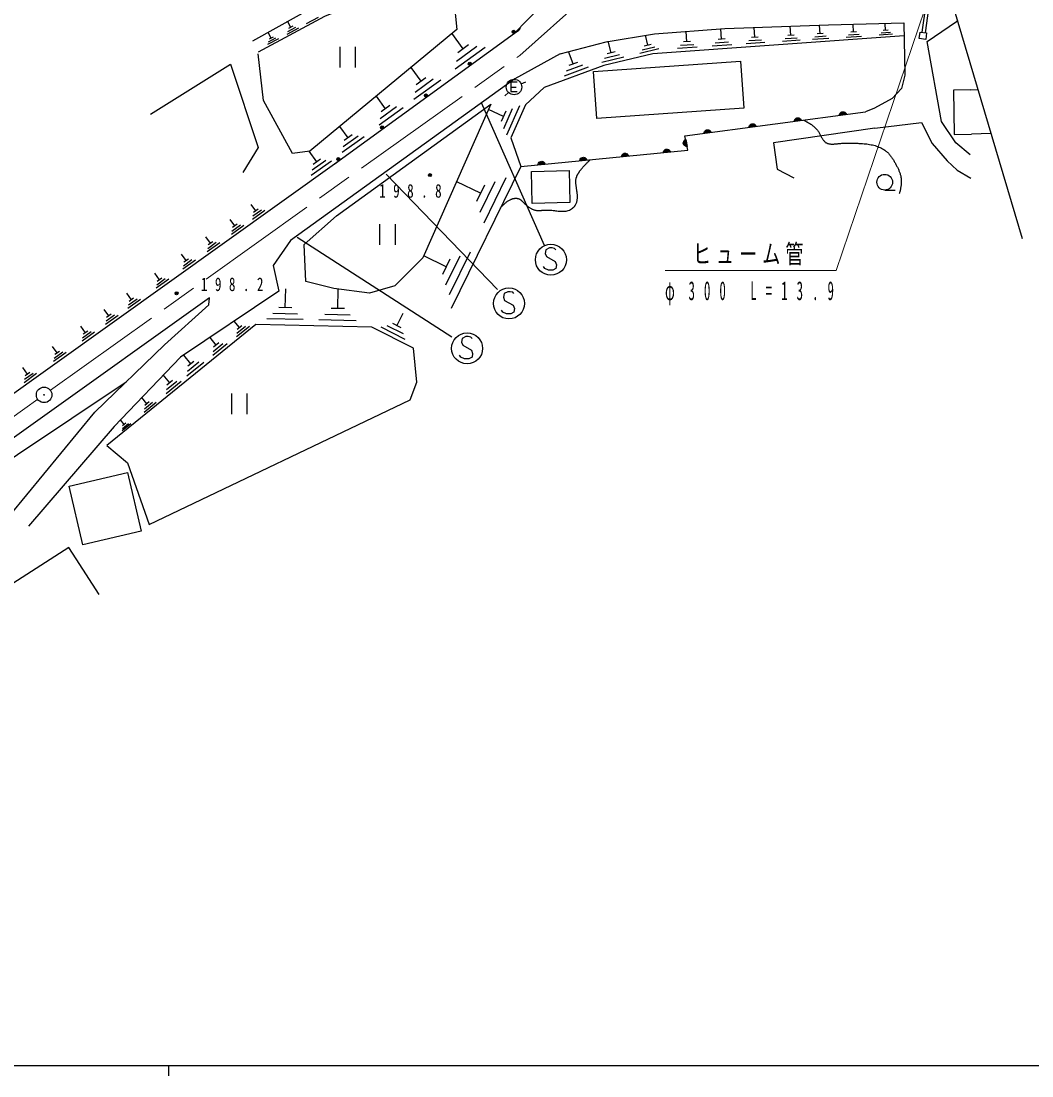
# Model space of a CAD drawing. Units: millimetres, scale not verified. Extents: x 40000 to 680000, y 20000 to 380000.
# Drawn here: x 253724 to 351651, y 204000 to 306186 of the extents above; entities that cross this region are included whole.
import ezdxf
from ezdxf.enums import TextEntityAlignment as Align

# ---------------------------------------------------------------- set-up
doc = ezdxf.new("R2010")
doc.units = ezdxf.units.MM
doc.header["$LTSCALE"] = 1000
doc.linetypes.add('CHAIN', pattern=[18.5, 12, -1.5, 3.5, -1.5])
for name, color, linetype, lineweight in [('M-BGD', 7, 'Continuous', 25), ('M-BMK', 2, 'CHAIN', 13), ('M-BMK-SRVR', 3, 'Continuous', 25), ('M-STR-HTXT', 7, 'Continuous', 13), ('M-STR-STRC', 7, 'Continuous', 25), ('M-TTL-BAND', 7, 'Continuous', 25)]:
    doc.layers.add(name, color=color, linetype=linetype, lineweight=lineweight)
doc.styles.add('ＭＳ ゴシック', font='')
doc.styles.get('ＭＳ ゴシック').set_extended_font_data('MS Gothic')

msp = doc.modelspace()

# ---------------------------------------------------------------- linework, layer by layer
at = {"layer": 'M-BGD'}
for p, q in [((304019, 307563), (301539, 305022)), ((279846, 305570), (279524, 306164)), ((279556, 305176), (280333, 305597)), ((280051, 305681), (279640, 305458)), ((282494, 306546), (281351, 305927)), ((324823, 304622), (324757, 305555)), ((328301, 304808), (328238, 305690)), ((331145, 304961), (331086, 305791)), ((334375, 305123), (334320, 305901)), ((337482, 305277), (337434, 305952)), ((344459, 306164), (344343, 306150)), ((277952, 304531), (277655, 305080)), ((277685, 304168), (278402, 304557)), ((278142, 304634), (277762, 304429)), ((280615, 305513), (279472, 304894)), ((296545, 303503), (295446, 305019)), ((314435, 303850), (314201, 304810)), ((318232, 304193), (318162, 305178)), ((321585, 304440), (321515, 305425)), ((325147, 304645), (324500, 304599)), ((327744, 304496), (328897, 304578)), ((328606, 304830), (327995, 304786)), ((330620, 304667), (331706, 304744)), ((331432, 304981), (330858, 304940)), ((335157, 304698), (333661, 304591)), ((333884, 304847), (334901, 304920)), ((334645, 305142), (334106, 305104)), ((338160, 304909), (336863, 304816)), ((337056, 305039), (337937, 305101)), ((337715, 305294), (337248, 305261)), ((278663, 304479), (277607, 303908)), ((284602, 303698), (284602, 301698)), ((284602, 303698), (284602, 301698)), ((286122, 301698), (286122, 303698)), ((286122, 301698), (286122, 303698)), ((298679, 303628), (295765, 301514)), ((295893, 302318), (297874, 303756)), ((297070, 303884), (296021, 303123)), ((310879, 303120), (310607, 304232)), ((313880, 303401), (315135, 303708)), ((314768, 303931), (314103, 303769)), ((319223, 303654), (317328, 303519)), ((317609, 303843), (318898, 303935)), ((318573, 304217), (317891, 304168)), ((322576, 303901), (320681, 303766)), ((320963, 304091), (322251, 304183)), ((321926, 304464), (321244, 304415)), ((325762, 304111), (323967, 303983)), ((324233, 304291), (325454, 304378)), ((329187, 304326), (327492, 304205)), ((331979, 304507), (330383, 304393)), ((307221, 302034), (306771, 303253)), ((312114, 302697), (309977, 302175)), ((310236, 302601), (311689, 302956)), ((311263, 303214), (310494, 303026)), ((315503, 303485), (313657, 303034)), ((292477, 300356), (291500, 301703)), ((308671, 301716), (306326, 300850)), ((306562, 301364), (308157, 301953)), ((307644, 302190), (306799, 301878)), ((294373, 300467), (291783, 298588)), ((291897, 299303), (293658, 300581)), ((292943, 300695), (292011, 300018)), ((301180, 299792), (301690, 299795)), ((302164, 300101), (302620, 300306)), ((345721, 299523), (346418, 299550)), ((289036, 297693), (288150, 298914)), ((300936, 299278), (300573, 298934)), ((290754, 297794), (288407, 296091)), ((288510, 296739), (290106, 297897)), ((289458, 298000), (288613, 297387)), ((300463, 296954), (298991, 297612)), ((300691, 297464), (300235, 296445)), ((300486, 295790), (301346, 297714)), ((302001, 297965), (300737, 295134)), ((333172, 297342), (333449, 297379)), ((329285, 296611), (328647, 296526)), ((328655, 296570), (329266, 296651)), ((329246, 296691), (328663, 296613)), ((328699, 296660), (329199, 296727)), ((329152, 296763), (328735, 296707)), ((328799, 296758), (329077, 296795)), ((333658, 297195), (333019, 297110)), ((333027, 297153), (333638, 297235)), ((333619, 297274), (333036, 297197)), ((333072, 297244), (333571, 297310)), ((333524, 297346), (333108, 297291)), ((285407, 294885), (284613, 295980)), ((320540, 295444), (319901, 295359)), ((319910, 295403), (320520, 295484)), ((320501, 295524), (319918, 295446)), ((319954, 295493), (320454, 295560)), ((320407, 295596), (319990, 295541)), ((320054, 295591), (320332, 295629)), ((324912, 296028), (324274, 295943)), ((324282, 295986), (324893, 296068)), ((324874, 296107), (324291, 296030)), ((324327, 296077), (324826, 296144)), ((324779, 296180), (324363, 296124)), ((324427, 296175), (324704, 296212)), ((286948, 294975), (284843, 293449)), ((284936, 294030), (286367, 295068)), ((285786, 295160), (285028, 294611)), ((317954, 294188), (317900, 294463)), ((317928, 294540), (318008, 294128)), ((318057, 294094), (317962, 294589)), ((317995, 294638), (318107, 294061)), ((318150, 294055), (318033, 294660)), ((318072, 294682), (318194, 294049)), ((347674, 295312), (345789, 295241)), ((282365, 292558), (281639, 293573)), ((311973, 293233), (312475, 293282)), ((312429, 293320), (312011, 293279)), ((312076, 293328), (312355, 293355)), ((316602, 293555), (315961, 293493)), ((315971, 293536), (316584, 293596)), ((316566, 293636), (315981, 293580)), ((316019, 293625), (316521, 293674)), ((316475, 293712), (316057, 293671)), ((316122, 293720), (316401, 293747)), ((236800, 258560), (284542, 292690)), ((283788, 292631), (281836, 291235)), ((281925, 291771), (283252, 292720)), ((282717, 292809), (282014, 292307)), ((304465, 292379), (303824, 292317)), ((303833, 292360), (304447, 292419)), ((304429, 292460), (303843, 292403)), ((303881, 292449), (304383, 292497)), ((304337, 292535), (303919, 292495)), ((303984, 292543), (304263, 292570)), ((308510, 292771), (307869, 292709)), ((307879, 292752), (308492, 292811)), ((308475, 292852), (307889, 292795)), ((307927, 292841), (308429, 292890)), ((308383, 292927), (307965, 292887)), ((308030, 292935), (308309, 292962)), ((312556, 293163), (311915, 293101)), ((311925, 293144), (312538, 293204)), ((312520, 293244), (311935, 293187)), ((298216, 289503), (295927, 290622)), ((298603, 290296), (297829, 288711)), ((298189, 287662), (299652, 290656)), ((300700, 291016), (298549, 286614)), ((337392, 289820), (338392, 289820)), ((276463, 287798), (276009, 288432)), ((277352, 287843), (276132, 286971)), ((276187, 287306), (277017, 287899)), ((276682, 287955), (276243, 287641)), ((274425, 286341), (273972, 286976)), ((275315, 286387), (274094, 285515)), ((274150, 285849), (274980, 286443)), ((274645, 286498), (274206, 286184)), ((288461, 286513), (288461, 284513)), ((288461, 286513), (288461, 284513)), ((289981, 284513), (289981, 286513)), ((289981, 284513), (289981, 286513)), ((272076, 284661), (271622, 285296)), ((272965, 284707), (271745, 283835)), ((271800, 284170), (272630, 284763)), ((272295, 284818), (271856, 284504)), ((269722, 282979), (269268, 283613)), ((269446, 282487), (270276, 283080)), ((269941, 283136), (269502, 282822)), ((294898, 282379), (292749, 283430)), ((295262, 283123), (294535, 281635)), ((294873, 280651), (296246, 283461)), ((297231, 283800), (295211, 279667)), ((270611, 283025), (269391, 282152)), ((267138, 281132), (266685, 281767)), ((268028, 281178), (266807, 280306)), ((266863, 280640), (267693, 281234)), ((267358, 281289), (266919, 280975)), ((279317, 278425), (279359, 280245)), ((284397, 278344), (284439, 280215)), ((264407, 279180), (263954, 279814)), ((265297, 279226), (264076, 278353)), ((264132, 278688), (264962, 279281)), ((264627, 279337), (264188, 279023)), ((262232, 277625), (261778, 278260)), ((279947, 278411), (278687, 278440)), ((285045, 278329), (283749, 278359)), ((263121, 277671), (261901, 276798)), ((261957, 277133), (262787, 277726)), ((262452, 277782), (262012, 277468)), ((274896, 276487), (274371, 277132)), ((281041, 277266), (277542, 277346)), ((278115, 277893), (280494, 277838)), ((286170, 277151), (282571, 277233)), ((283160, 277796), (285607, 277740)), ((290139, 276680), (290751, 277885)), ((259958, 275999), (259504, 276634)), ((260847, 276045), (259627, 275173)), ((259683, 275508), (260512, 276101)), ((260178, 276157), (259738, 275842)), ((275840, 276595), (274599, 275585)), ((274636, 275945), (275480, 276632)), ((275120, 276669), (274673, 276305)), ((290921, 275349), (288603, 276527)), ((289163, 276709), (290739, 275909)), ((290556, 276468), (289722, 276892)), ((272620, 274800), (272030, 275526)), ((273682, 274921), (272286, 273785)), ((272327, 274190), (273277, 274963)), ((272872, 275004), (272369, 274595)), ((257209, 274035), (256756, 274669)), ((258099, 274080), (256878, 273208)), ((256934, 273543), (257764, 274136)), ((257429, 274192), (256990, 273878)), ((270177, 272986), (269488, 273833)), ((271415, 273127), (269786, 271802)), ((269835, 272275), (270943, 273176)), ((270470, 273225), (269883, 272748)), ((254342, 271985), (253889, 272620)), ((255231, 272031), (254011, 271158)), ((254067, 271493), (254897, 272086)), ((254562, 272142), (254123, 271828)), ((268119, 271147), (267496, 271914)), ((269240, 271275), (267766, 270076)), ((267810, 270504), (268812, 271319)), ((268385, 271363), (267854, 270932)), ((274113, 270111), (274113, 268111)), ((274113, 270111), (274113, 268111)), ((275633, 268111), (275633, 270111)), ((275633, 268111), (275633, 270111)), ((265917, 269123), (265425, 269728)), ((266802, 269224), (265638, 268277)), ((265673, 268615), (266464, 269258)), ((266126, 269293), (265707, 268952)), ((263714, 267098), (263353, 267542)), ((264363, 267172), (263510, 266478)), ((263535, 266726), (264116, 267198)), ((263868, 267223), (263561, 266973)), ((261281, 250635), (259052, 254107))]:
    msp.add_line(p, q, dxfattribs=at)
for points in [[(339806, 318868), (342063, 310513), (341295, 305061)], [(339516, 318790), (341758, 310494), (340998, 305103)], [(276164, 304274), (282956, 308065), (286431, 309644), (288537, 311803), (283535, 314330)], [(289729, 311182), (287116, 308275), (283114, 306643), (276691, 303168)], [(289729, 311182), (295659, 308257), (295927, 305386), (281692, 293585), (280008, 293375), (277217, 298482), (276691, 303010)], [(302002, 305542), (302016, 305523), (302027, 305487), (302030, 305452), (302024, 305410), (302010, 305378), (301983, 305343), (301944, 305315)], [(305957, 303019), (310393, 304191), (315091, 304959), (321913, 305478), (331935, 305826), (339252, 306012)], [(339252, 306012), (339330, 300951), (339007, 299661), (338111, 298693), (336390, 297761), (335530, 297402)], [(345676, 293242), (344272, 294385), (342905, 296475), (341511, 304217), (344343, 306150)], [(284137, 292396), (284542, 292690), (301539, 305022), (301944, 305315)], [(339272, 304765), (314930, 303028), (310194, 301872), (304414, 299738), (302590, 298072), (301166, 294885), (302125, 292110), (295400, 278349)], [(305957, 303019), (301547, 300602), (279836, 284946), (278141, 282503), (278689, 280009), (269163, 273625), (262754, 266909), (254451, 257267)], [(266265, 297166), (274005, 302010), (276691, 293954), (275216, 291532)], [(301778, 300275), (301178, 300272), (301182, 299372), (301782, 299375)], [(345721, 299523), (344062, 299497), (344130, 295215), (345789, 295241)], [(302125, 292110), (318309, 293679), (318040, 295068), (335530, 297402)], [(329522, 296601), (329602, 296559), (329681, 296518), (329760, 296476), (329839, 296433), (329917, 296390), (329994, 296346), (330071, 296301), (330146, 296255), (330221, 296208), (330294, 296159), (330366, 296108), (330436, 296056), (330505, 296001), (330571, 295944), (330636, 295885), (330699, 295824), (330759, 295760), (330817, 295692), (330873, 295622), (330926, 295549), (330966, 295489), (331004, 295427), (331041, 295364), (331077, 295300), (331112, 295235), (331146, 295170), (331181, 295105), (331215, 295040), (331249, 294976), (331283, 294912), (331319, 294850), (331355, 294790), (331392, 294732), (331430, 294676), (331470, 294622), (331511, 294572), (331555, 294525), (331600, 294482), (331648, 294442), (331699, 294408), (331751, 294378), (331805, 294353), (331861, 294332), (331920, 294315), (331980, 294301), (332043, 294290), (332107, 294282), (332173, 294276), (332240, 294273), (332308, 294273), (332378, 294274), (332448, 294277), (332519, 294282), (332591, 294287), (332663, 294294), (332735, 294301), (332808, 294309), (332880, 294318), (332953, 294326), (333024, 294334), (333127, 294342), (333228, 294350), (333329, 294356), (333428, 294361), (333527, 294366), (333624, 294369), (333722, 294372), (333818, 294373), (333915, 294374), (334011, 294374), (334107, 294373), (334202, 294372), (334298, 294369), (334394, 294366), (334490, 294362), (334586, 294358), (334683, 294353), (334780, 294347), (334877, 294341), (334976, 294334), (335112, 294328), (335248, 294319), (335385, 294308), (335522, 294295), (335658, 294280), (335795, 294261), (335930, 294240), (336065, 294215), (336198, 294187), (336330, 294155), (336460, 294120), (336588, 294080), (336714, 294037), (336838, 293989), (336959, 293936), (337077, 293879), (337192, 293816), (337304, 293749), (337412, 293676), (337516, 293598), (337576, 293547), (337634, 293495), (337690, 293441), (337745, 293384), (337799, 293326), (337851, 293267), (337902, 293205), (337951, 293143), (338000, 293078), (338047, 293013), (338093, 292946), (338139, 292879), (338183, 292810), (338227, 292740), (338269, 292670), (338311, 292599), (338353, 292527), (338393, 292455), (338434, 292382), (338473, 292309), (338510, 292241), (338546, 292173), (338581, 292105), (338616, 292036), (338650, 291967), (338683, 291898), (338715, 291829), (338746, 291760), (338775, 291690), (338804, 291621), (338830, 291551), (338856, 291480), (338879, 291410), (338901, 291339), (338921, 291268), (338939, 291197), (338955, 291126), (338968, 291054), (338980, 290982), (338989, 290910), (338995, 290838), (338999, 290766), (339001, 290693), (339000, 290620), (338998, 290547), (338993, 290474), (338987, 290401), (338979, 290328), (338970, 290254), (338960, 290180), (338948, 290106), (338935, 290032), (338921, 289958), (338906, 289884), (338890, 289810), (338874, 289735), (338857, 289661), (338840, 289586), (338822, 289512), (338805, 289437)], [(336426, 295825), (340943, 296363), (341982, 294324), (343452, 292639), (344420, 291743), (345746, 290955)], [(336426, 295825), (326605, 294396), (326963, 291851), (328576, 290991)], [(300147, 288061), (300191, 288111), (300235, 288161), (300280, 288211), (300325, 288260), (300370, 288309), (300415, 288357), (300462, 288405), (300509, 288452), (300556, 288497), (300605, 288542), (300654, 288586), (300705, 288628), (300756, 288670), (300809, 288709), (300863, 288747), (300919, 288783), (300976, 288818), (301034, 288850), (301095, 288881), (301157, 288909), (301193, 288924), (301229, 288938), (301266, 288951), (301303, 288963), (301341, 288975), (301378, 288985), (301416, 288995), (301455, 289003), (301493, 289010), (301531, 289015), (301569, 289020), (301607, 289023), (301644, 289024), (301682, 289025), (301718, 289023), (301755, 289020), (301791, 289015), (301826, 289009), (301861, 289001), (301895, 288991), (301931, 288978), (301965, 288963), (301999, 288947), (302032, 288929), (302064, 288909), (302096, 288887), (302127, 288864), (302158, 288840), (302188, 288815), (302218, 288789), (302248, 288762), (302277, 288734), (302306, 288705), (302336, 288676), (302365, 288647), (302394, 288617), (302423, 288588), (302452, 288558), (302481, 288528), (302510, 288499), (302555, 288455), (302600, 288413), (302645, 288372), (302691, 288331), (302737, 288292), (302784, 288254), (302831, 288218), (302879, 288182), (302927, 288148), (302976, 288116), (303026, 288085), (303076, 288055), (303126, 288027), (303177, 288001), (303229, 287977), (303281, 287954), (303334, 287934), (303387, 287915), (303440, 287898), (303495, 287884), (303550, 287871), (303606, 287860), (303662, 287853), (303718, 287847), (303776, 287843), (303833, 287842), (303892, 287841), (303950, 287842), (304009, 287844), (304069, 287848), (304129, 287851), (304189, 287856), (304250, 287860), (304311, 287865), (304372, 287870), (304434, 287874), (304496, 287878), (304559, 287881), (304621, 287883), (304684, 287884), (304802, 287882), (304921, 287876), (305039, 287867), (305158, 287856), (305276, 287842), (305394, 287828), (305512, 287813), (305629, 287799), (305745, 287785), (305860, 287774), (305975, 287765), (306088, 287760), (306200, 287759), (306311, 287762), (306420, 287771), (306528, 287786), (306634, 287808), (306738, 287838), (306840, 287877), (306940, 287925), (306969, 287941), (306998, 287958), (307027, 287976), (307055, 287994), (307084, 288013), (307111, 288033), (307138, 288054), (307165, 288075), (307191, 288097), (307217, 288120), (307242, 288143), (307266, 288167), (307290, 288191), (307313, 288216), (307335, 288241), (307356, 288267), (307376, 288294), (307396, 288321), (307414, 288348), (307432, 288376), (307469, 288438), (307501, 288502), (307529, 288569), (307552, 288636), (307572, 288706), (307588, 288777), (307601, 288849), (307611, 288922), (307617, 288997), (307621, 289072), (307622, 289148), (307621, 289225), (307618, 289303), (307613, 289381), (307606, 289459), (307598, 289538), (307589, 289616), (307578, 289695), (307567, 289774), (307555, 289852), (307546, 289913), (307536, 289973), (307527, 290034), (307518, 290093), (307509, 290153), (307501, 290212), (307493, 290270), (307486, 290329), (307480, 290387), (307476, 290444), (307472, 290502), (307470, 290558), (307469, 290615), (307469, 290671), (307472, 290727), (307476, 290782), (307482, 290837), (307490, 290892), (307501, 290946), (307514, 291000), (307524, 291037), (307536, 291074), (307548, 291110), (307562, 291147), (307577, 291183), (307592, 291219), (307609, 291255), (307626, 291290), (307644, 291325), (307663, 291360), (307683, 291395), (307703, 291430), (307724, 291464), (307745, 291498), (307767, 291532), (307790, 291566), (307812, 291599), (307836, 291632), (307859, 291665), (307883, 291698), (307928, 291757), (307973, 291815), (308019, 291872), (308065, 291929), (308112, 291985), (308160, 292040), (308208, 292094), (308257, 292148), (308306, 292202), (308356, 292254), (308406, 292307), (308456, 292358), (308507, 292410), (308558, 292461), (308609, 292512), (308661, 292562), (308712, 292613), (308764, 292663), (308816, 292713), (308867, 292763)], [(252629, 258285), (260879, 268302), (267629, 274838), (271914, 278694), (271968, 279391), (238682, 255625)], [(291744, 274489), (287702, 276543), (276474, 276799), (262038, 265058)], [(262038, 265058), (264027, 263390), (266144, 257423), (291424, 269485), (292065, 271217), (291744, 274489)], [(263891, 271218), (242801, 257126), (247275, 249586), (245867, 248480)], [(259052, 254107), (258353, 255196), (246665, 247693), (247364, 246604)]]:
    msp.add_lwpolyline(points, dxfattribs=at)
for points in [[(341455, 305046), (341375, 304409), (340741, 304488), (340820, 305125)], [(323740, 297767), (309515, 296757), (309193, 301297), (323418, 302307)], [(299220, 298123), (292656, 283250), (289946, 280541), (287478, 279818), (284007, 280269), (281304, 280972), (281163, 284547), (284288, 287306)], [(332997, 297064), (333014, 297151), (333046, 297226), (333106, 297305), (333170, 297356), (333250, 297395), (333361, 297409), (333447, 297393), (333522, 297360), (333601, 297300), (333652, 297236), (333691, 297157)], [(328624, 296481), (328641, 296568), (328673, 296643), (328734, 296721), (328797, 296772), (328877, 296811), (328988, 296826), (329075, 296809), (329150, 296777), (329229, 296717), (329279, 296653), (329318, 296573)], [(319879, 295314), (319896, 295401), (319928, 295476), (319988, 295554), (320052, 295605), (320132, 295644), (320243, 295659), (320330, 295642), (320405, 295610), (320483, 295550), (320534, 295486), (320573, 295406)], [(324252, 295897), (324269, 295984), (324301, 296059), (324361, 296138), (324425, 296189), (324504, 296228), (324615, 296242), (324702, 296226), (324777, 296193), (324856, 296133), (324907, 296070), (324946, 295990)], [(318241, 294030), (318153, 294042), (318076, 294069), (317994, 294125), (317940, 294186), (317896, 294263), (317875, 294373), (317887, 294461), (317915, 294537), (317970, 294619), (318031, 294674), (318108, 294717)], [(311892, 293057), (311911, 293143), (311946, 293217), (312009, 293293), (312075, 293342), (312156, 293378), (312267, 293388), (312354, 293369), (312427, 293334), (312504, 293271), (312552, 293205), (312588, 293124)], [(315938, 293449), (315957, 293535), (315992, 293609), (316055, 293685), (316121, 293734), (316202, 293770), (316313, 293781), (316400, 293761), (316473, 293726), (316550, 293663), (316598, 293597), (316634, 293516)], [(303800, 292272), (303819, 292358), (303855, 292432), (303917, 292508), (303983, 292557), (304064, 292593), (304175, 292604), (304262, 292584), (304335, 292549), (304412, 292486), (304460, 292420), (304496, 292340)], [(307846, 292664), (307865, 292751), (307900, 292824), (307963, 292901), (308029, 292949), (308110, 292985), (308221, 292996), (308308, 292976), (308381, 292941), (308458, 292878), (308506, 292813), (308542, 292732)], [(306887, 288619), (303239, 288525), (303159, 291626), (306808, 291720)], [(265362, 256778), (259697, 255462), (258380, 261127), (264046, 262443)]]:
    msp.add_lwpolyline(points, close=True, dxfattribs=at)
for centre, radius in [((301451, 305143), 150), ((301451, 305143), 90), ((301451, 305143), 30), ((297202, 302060), 150), ((297202, 302060), 90), ((297202, 302060), 30), ((301480, 299794), 750), ((292952, 298977), 150), ((292952, 298977), 90), ((292952, 298977), 30), ((288703, 295894), 150), ((288703, 295894), 90), ((288703, 295894), 30), ((284454, 292811), 150), ((284454, 292811), 90), ((284454, 292811), 30), ((293328, 291266), 150), ((293328, 291266), 90), ((293328, 291266), 30), ((337392, 290580), 760), ((268785, 279820), 150), ((268785, 279820), 90), ((268785, 279820), 30)]:
    msp.add_circle(centre, radius, dxfattribs=at)
at = {"layer": 'M-BMK'}
msp.add_line((237767, 256996), (255349, 269546), dxfattribs=at)
msp.add_lwpolyline([(256586, 270429), (302026, 302861), (310647, 310549), (319837, 310594)], dxfattribs=at)
at = {"layer": 'M-BMK-SRVR'}
msp.add_line((342404, 313098), (350692, 285123), dxfattribs=at)
for radius in [750, 30]:
    msp.add_circle((255951, 269975), radius, dxfattribs=at)
at = {"layer": 'M-STR-HTXT'}
msp.add_lwpolyline([(341265, 307350), (332683, 282013), (316108, 282013)], dxfattribs=at)
at = {"layer": 'M-STR-STRC'}
for p, q in [((298284, 298305), (304402, 284480)), ((299873, 280186), (289107, 291363)), ((280459, 285245), (295460, 275597))]:
    msp.add_line(p, q, dxfattribs=at)
for points in [[(305529, 284029), (305409, 284149), (305169, 284209), (304929, 284209), (304569, 284029), (304509, 283669), (304629, 283369), (305469, 282889), (305589, 282589), (305529, 282229), (305229, 282049), (304809, 282049), (304449, 282229), (304329, 282409)], [(301470, 279793), (301350, 279913), (301110, 279973), (300870, 279973), (300510, 279793), (300450, 279433), (300570, 279133), (301410, 278653), (301530, 278353), (301470, 277993), (301170, 277813), (300750, 277813), (300390, 277993), (300270, 278173)], [(297411, 275440), (297291, 275560), (297051, 275620), (296811, 275620), (296451, 275440), (296391, 275080), (296511, 274780), (297351, 274300), (297471, 274000), (297411, 273640), (297111, 273460), (296691, 273460), (296331, 273640), (296211, 273820)]]:
    msp.add_lwpolyline(points, dxfattribs=at)
for centre in [(305049, 283069), (300990, 278833), (296931, 274480)]:
    msp.add_circle(centre, 1500, dxfattribs=at)
at = {"layer": 'M-TTL-BAND'}
for p, q in [((40000, 205000), (579000, 205000)), ((268000, 205000), (268000, 204000))]:
    msp.add_line(p, q, dxfattribs=at)

# ---------------------------------------------------------------- texts
at = {"layer": 'M-BGD', "style": 'ＭＳ ゴシック', "width": 0.7}
for s, p in [('1', (288417, 288685)), ('9', (289772, 288685)), ('8', (291126, 288685)), ('8', (293836, 288685)), ('.', (292481, 288685)), ('1', (271151, 279636)), ('9', (272506, 279636)), ('8', (273861, 279636)), ('2', (276570, 279636)), ('.', (275215, 279636))]:
    msp.add_text(s, height=1320, dxfattribs=at).set_placement(p, align=Align.BOTTOM_LEFT)
at = {"layer": 'M-STR-HTXT', "char_height": 1833, "attachment_point": 7, "style": 'ＭＳ ゴシック'}
for s, insert in [('\\T1.28;\\W0.7;ヒューム管', (318805, 282517)), ('\\T2.4;\\W0.5;φ300\\~L=13.9', (316108, 278654))]:
    msp.add_mtext(s, dxfattribs=dict(at, insert=insert))

doc.saveas('drawing.dxf')
